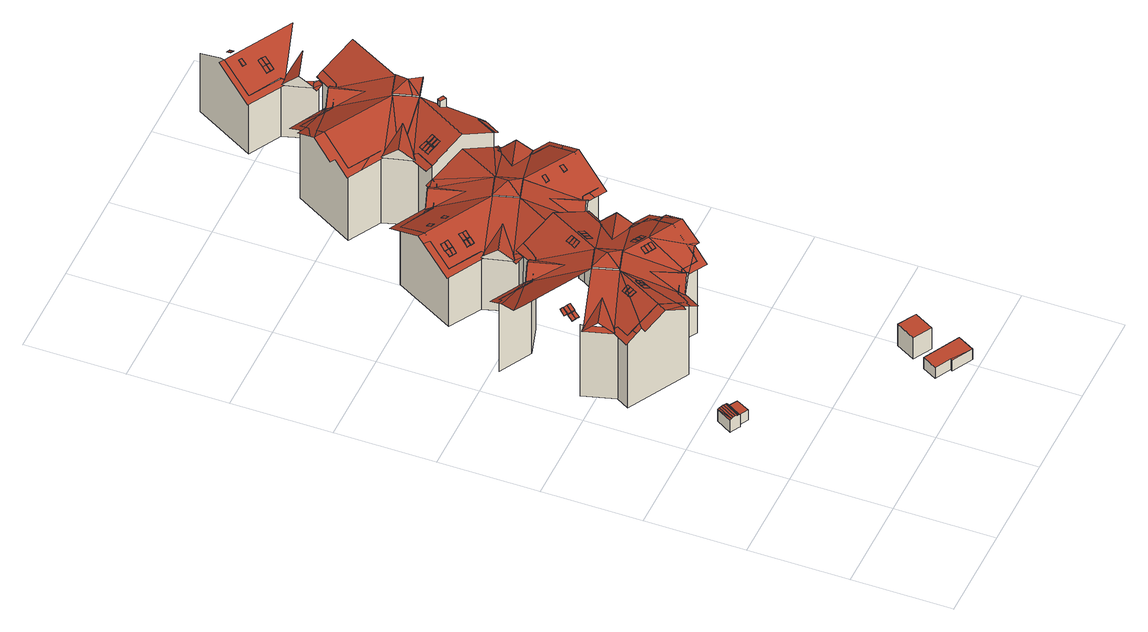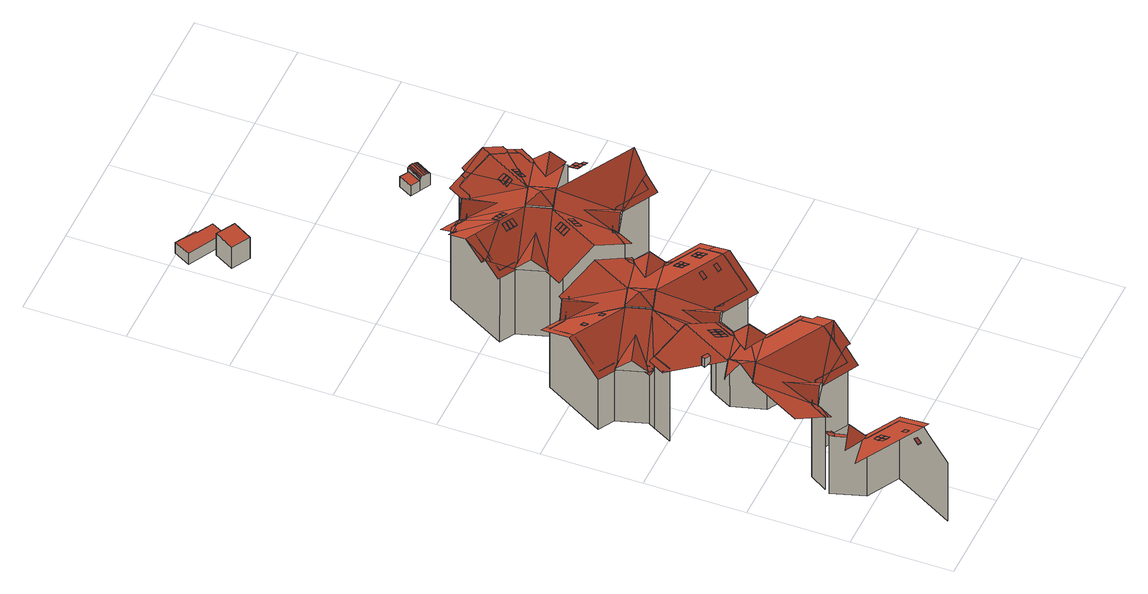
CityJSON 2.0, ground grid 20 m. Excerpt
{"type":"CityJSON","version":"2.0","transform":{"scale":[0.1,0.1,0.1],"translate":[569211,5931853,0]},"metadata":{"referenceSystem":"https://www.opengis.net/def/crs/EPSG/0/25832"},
"CityObjects":{
"building1":{"type":"Building","attributes":{"Grundfläche 2D":"8.028043","Grundhöhe NN":"3.964"},"geometry":[{"type":"Solid","lod":"3","boundaries":[[[[0,1,2]],[[3,1,0]],[[4,3,0,5]],[[6,4,5,7]],[[8,6,7,9]],[[10,8,9,11]],[[12,10,11,13]],[[10,12,14]],[[2,1,15,16]],[[17,18,19,13,11,9,7,5,0,2,16,20]],[[14,12,13,19,21]],[[22,15,1,3,4,6,8,10,14,21,23]],[[20,16,15,22,23,21,19,18,17]]]],"semantics":{"surfaces":[{"type":"RoofSurface"},{"type":"WallSurface"},{"type":"GroundSurface"}],"values":[[0,0,0,0,0,0,0,0,1,1,1,1,2]]}}]},
"building2":{"type":"Building","attributes":{"Grundfläche 2D":"6.463144","Grundhöhe NN":"3.964"},"geometry":[{"type":"Solid","lod":"3","boundaries":[[[[24,25,26,27]],[[28,29,27,26]],[[29,30,24,27]],[[30,31,25,24]],[[31,28,26,25]],[[31,30,29,28]]]],"semantics":{"surfaces":[{"type":"RoofSurface"},{"type":"WallSurface"},{"type":"GroundSurface"}],"values":[[0,1,1,1,1,2]]}}]},
"building3":{"type":"Building","attributes":{"Grundfläche 2D":"3887.986496","Grundhöhe NN":"0.758"},"children":["building3-1","building3-2","building3-3","building3-4","building3-5","building3-6","building3-7","building3-8","building3-9","building3-10","building3-11","building3-12","building3-13","building3-14","building3-15","building3-16","building3-17","building3-18","building3-19","building3-20","building3-21","building3-22","building3-23","building3-24","building3-25","building3-26","building3-27","building3-28","building3-29","building3-30","building3-31","building3-32","building3-33","building3-34","building3-35","building3-36","building3-37","building3-38","building3-39","building3-40","building3-41","building3-42","building3-43","building3-44","building3-45","building3-46","building3-47","building3-48"],"geometry":[{"type":"MultiSurface","lod":"3","boundaries":[[[32,33,34,35,36,37,38,39,40,41]],[[41,40,39,42,43]],[[36,44,45,46,38,37]],[[47,48,36,37,49]],[[33,50,51,52,34]],[[47,49,53,54,55,48]],[[39,38,46,56,57,42]],[[58,59,60,61,54,53]],[[33,62,63,64,65,66,67,68,38,37,36,35,34]],[[45,58,53,49,37,38,68,69,46]],[[70,71,51]],[[72,73,74,50,33,32,41,43,75]],[[68,67,66,65,64,63,62,33,34,52,51,50]],[[51,50,74,70]],[[76,77,78,79,80,81,82]],[[83,77,78,84,79,80]],[[79,78,77,83,80]],[[70,74,85,86,87,88,89,68,50,51]],[[90,91,92,77,76,82,81,93,69]],[[84,78,76,94,95,96]],[[73,72,97,98,99,100,101,102,70,74]],[[103,100,99,68,89,88,87,86,85,74,70,102,101]],[[98,97,72,75,104]],[[76,78,77]],[[103,100,105,106,107,100]],[[91,90,94,76,77]],[[108,92,91]],[[108,91,109]],[[110,111,69,68]],[[112,113,114,106,105,100,103]],[[110,115,111]],[[116,90,91]],[[117,118,119,108,109,120]],[[100,107,106,114,121,122,123,68,99]],[[101,124,125,113,112,103]],[[126,115,110]],[[68,123,126,110]],[[99,106,121,122,127,124,101,100]],[[94,90,116,128,129,130,131,95]],[[132,122,121,106,99,98,104,133]],[[134,135,136,137,138,77,92,108,119,118]],[[138,137,139,129,128,116,91,77]],[[91,90,69,140,141,142,129,139,143,144,117,120,109]],[[140,69,111,145]],[[111,115,145]],[[114,113,125,146,127,147,121]],[[143,148,149,135,134,118,117,144]],[[150,145,115,126]],[[121,127,122]],[[140,145,150,126,123,141]],[[141,123,142]],[[151,127,121,147,127,146,125]],[[127,122,132,152,151,124]],[[136,135,149,148,143,139,153]],[[154,124,151,152]],[[151,152,155,123,122,127]],[[156,157,154,152,132,133,158]],[[159,130,129,139,137,160,161]],[[139,129,142,162,161,160,137,136,153]],[[154,157,163,164,165,124]],[[159,161,166,167,131,130]],[[152,151,125,124,154,163,164,168,155]],[[154,124,165,164,163]],[[169,170,171,172,173]],[[169,174,175,176,177,178,179,180,171,170]],[[181,182,166,183,184]],[[182,181,183,166]],[[185,186,187,176,188,181,184]],[[187,170,176]],[[189,190,187,186]],[[191,183,184,183,192]],[[171,180,179,193,194,195,172]],[[196,166,183,181,192,197]],[[166,196,198,167]],[[181,188,176,175,199,200,197,192]],[[186,174,189]],[[170,187,174,201,202,179,178,177,176]],[[196,197,200,199,175,174,169,173,198]],[[164,163,168,203]],[[185,184,183,191,204,205]],[[155,168,164,203,206,207]],[[208,201,174,186,185,205]],[[168,207,206,203]],[[209,197,192,183,166,210]],[[142,123,211,212,213,214,215,216,217,218]],[[209,202,201,208,205,204,191,192,197]],[[219,220,221,207,168,163,157,156,222]],[[212,223,224,214,213]],[[166,161,162,225,226,210]],[[155,207,206,227,221]],[[228,229,230,231,230,211,123,155,221,227,220,232]],[[233,234,216,215,214,224,235,236]],[[207,221,237,206]],[[179,178,238,239,240,241,242,194,193]],[[243,244,245,246,225,162,142,218]],[[247,218,248,249,250,251,252,253]],[[218,217,243]],[[230,229,223,212,211]],[[216,234,233,236,244,243,217]],[[237,227,206]],[[245,254,228,250,249,248,218,217]],[[202,255,242,256,239,238,178,179]],[[232,231,251,250,228]],[[220,227,221]],[[251,231,232,219,222,252]],[[244,236,235,224,223,229,228,254,245]],[[247,225,246,245,217,218]],[[237,221,227]],[[232,220,227,257,228]],[[194,242,241,258,195]],[[257,227,220,219,232,228]],[[247,253,259,226,225]],[[260,261,262,263,264,209,210,226]],[[265,226,259,266]],[[265,264,261,260,226]],[[255,256,242]],[[262,267,264,263]],[[268,256,255]],[[269,270,202,209]],[[268,255,271]],[[269,272,270]],[[273,264,267,262,274,275]],[[276,277,268,271,278,279]],[[273,275,280,281,209,264]],[[282,283,261,264]],[[284,272,269]],[[209,281,284,269]],[[274,262,261,283,285]],[[241,240,286,287,288,289,290,258]],[[277,276,291,292,293,294,295,239,256,268]],[[295,294,296,288,287,286,240,239]],[[278,271,255,202,297,298,299,288,296,300,301,279]],[[302,282,264,265,266,303]],[[297,202,270,304]],[[270,272,304]],[[285,305,280,275,274]],[[306,307,304,272,284]],[[291,276,279,301,300,308,309,292]],[[306,284,281,310]],[[310,298,297,304,307,306]],[[281,280,311]],[[310,281,311]],[[311,299,298,310]],[[312,293,292,309,308,300,296]],[[299,313,312,296,288]],[[312,313,314,294,293]],[[289,288,296,294,312,313]],[[312,294,314,313]],[[289,313,315,290]],[[316,317,302,303,318]],[[319,320,321,311,280,317,280,305,285,283]],[[322,323,324,325,326,327,328,329,330]],[[330,329,331,332]],[[333,334,335,315,313,336]],[[323,337,338,339,340,328,327,326,325,324]],[[336,341,342,343,344,334,333]],[[323,345,342,346,347,348,349,337]],[[320,319,283,282,302,317,316,350,321]],[[313,299,351]],[[346,352,343,353,352,347]],[[322,354,355,344,343,342,345,323]],[[356,328,327]],[[329,328,356,357,358,359,331]],[[334,344,355,354,322,330,332,335]],[[360,344,343,352,346,342,341,336,361]],[[362,363,339,338,337,349]],[[364,365,357,356,327]],[[349,348,347,352,353,366,362]],[[299,311,367,368,369,370,371,372]],[[343,344,360,366,353]],[[373,361,336,313,351,374]],[[351,299,374]],[[363,340,339]],[[372,375,376,377,374,299]],[[378,379,321,350,316,318,380]],[[381,382,357,365,364,327,356,383]],[[384,385,367,311,321,320,386,387]],[[372,371,370,388,389,377,376,375]],[[390,388,370,369,368,391,392]],[[365,393,381,382,358,357]],[[382,381,393,365,357]],[[394,395,367,396,397,398]],[[396,367,387,386,320,321,379,378,399]],[[368,367,385,384,392,391]],[[387,367,395,400]],[[374,394,398,401]],[[400,395,394,402]],[[396,399,378,380,397]],[[356,327,328,340,403,404,381,383]],[[402,394,374]],[[376,375,376,377]],[[389,388,390,392,384,387,400,377]],[[402,405,374,377,400]],[[374,405,402]],[[406,407,340,363,362,366]],[[358,382,383,408,409,359]],[[410,373,374,401,411,412]],[[381,383,382]],[[366,360,406]],[[413,414,360,361,373,415,416,417,418,419,420]],[[420,417,416,415,373,410,412]],[[420,419,418,419,421]],[[422,408,383,381]],[[423,404,403]],[[407,406,424,425]],[[340,407,426]],[[407,425,427,428,429,426]],[[427,425,430,428]],[[424,430,425]],[[431,423,403,432,433]],[[360,434,406]],[[435,430,424]],[[406,434,435,424]],[[408,422,436,437,438,439,440,409]],[[431,441,442,443,444,445,381,404,423]],[[433,432,403,340,426,429,446,447,438,448,449,450]],[[446,429,428,451]],[[428,430,451]],[[448,438,437,436,422,381,445,444]],[[441,431,433,450,449,452,453,442]],[[448,454,443,442,453,452,449]],[[455,439,438,448,444,456,457]],[[448,438,447,458,457,456,444,443,454]],[[455,457,459,460,440,439]],[[461,462,463,464]],[[462,461,465,466,467,468,469,470]],[[471,472,459,473]],[[474,475,476,477,467,478,471,473]],[[479,459,472,471,480]],[[462,470,481,482,483,463]],[[471,478,467,466,484,485,486,487,480]],[[479,487,486,485,484,466,465,461,464,488]],[[469,468,467,477,465,489,490,470]],[[476,475,491,492,489,465,493,494,495,477]]],"semantics":{"surfaces":[{"type":"RoofSurface"},{"type":"WallSurface"}],"values":[0,1,0,1,0,0,1,0,0,0,0,1,0,0,0,0,0,0,0,1,0,0,1,0,1,0,1,1,1,0,0,0,0,0,1,0,1,0,1,1,1,0,0,1,0,0,0,0,0,1,0,1,0,1,0,0,1,0,0,0,1,0,0,1,0,0,0,1,0,0,1,1,0,1,0,0,0,1,0,0,0,0,0,0,0,0,1,0,1,0,0,0,0,0,0,1,0,1,1,0,0,0,0,0,1,1,0,0,0,1,0,1,0,1,0,0,1,1,1,1,0,0,0,0,0,0,1,1,1,1,0,0,1,1,0,0,0,0,1,1,0,0,0,1,0,0,0,0,1,1,0,0,1,1,0,0,1,0,0,1,0,0,1,1,0,0,0,0,0,0,1,0,0,0,1,0,0,0,0,0,0,1,0,1,0,1,0,1,0,0,1,1,0,0,0,1,1,0,0,0,0,1,0,1,1,0,1,0,0,0,0,0,1,1,1,0,1,0,0,0,1,0,0,1,1,0,0,1,0,1,0,1,0,0]}}]},
"building3-1":{"type":"BuildingInstallation","parents":["building3"],"geometry":[{"type":"MultiSurface","lod":"3","boundaries":[[[496,497,498,499]],[[499,498,500,501]],[[496,499,501,502]],[[497,496,502,503]],[[498,497,503,500]]],"semantics":{"surfaces":[{"type":"RoofSurface"},{"type":"WallSurface"}],"values":[0,1,1,1,1]}}]},
"building3-2":{"type":"BuildingInstallation","parents":["building3"],"geometry":[{"type":"MultiSurface","lod":"3","boundaries":[[[504,505,506,507]],[[507,506,508,509]],[[506,505,510,508]],[[504,507,509,511]],[[505,504,511,510]]],"semantics":{"surfaces":[{"type":"RoofSurface"},{"type":"WallSurface"}],"values":[0,1,1,1,1]}}]},
"building3-3":{"type":"BuildingInstallation","parents":["building3"],"geometry":[{"type":"MultiSurface","lod":"3","boundaries":[[[512,513,514,515]],[[512,515,516,517]],[[515,514,518,516]],[[513,512,517,519]],[[514,513,519,518]]],"semantics":{"surfaces":[{"type":"RoofSurface"},{"type":"WallSurface"}],"values":[0,1,1,1,1]}}]},
"building3-4":{"type":"BuildingInstallation","parents":["building3"],"geometry":[{"type":"MultiSurface","lod":"3","boundaries":[[[520,521,522,523]],[[523,522,524,525]],[[520,523,525,526]],[[521,520,526,527]],[[522,521,527,524]]],"semantics":{"surfaces":[{"type":"RoofSurface"},{"type":"WallSurface"}],"values":[0,1,1,1,1]}}]},
"building3-5":{"type":"BuildingInstallation","parents":["building3"],"geometry":[{"type":"MultiSurface","lod":"3","boundaries":[[[528,529,530,531]],[[531,530,532,514]],[[528,531,514,533]],[[529,528,533,534]],[[530,529,534,532]]],"semantics":{"surfaces":[{"type":"RoofSurface"},{"type":"WallSurface"}],"values":[0,1,1,1,1]}}]},
"building3-6":{"type":"BuildingInstallation","parents":["building3"],"geometry":[{"type":"MultiSurface","lod":"3","boundaries":[[[535,536,537,538,539]],[[536,535,540]],[[541,540,535,539,542,63]],[[543,537,536,540,541,62]],[[539,538,544,542]],[[538,537,543,544]]],"semantics":{"surfaces":[{"type":"RoofSurface"},{"type":"WallSurface"}],"values":[0,0,1,1,1,1]}}]},
"building3-7":{"type":"BuildingInstallation","parents":["building3"],"geometry":[{"type":"MultiSurface","lod":"3","boundaries":[[[545,546,547,548]],[[549,545,548,550]],[[550,548,547,551,64,552]],[[552,553,549,550]],[[554,546,545,549,553,65]],[[554,551,547,546]]],"semantics":{"surfaces":[{"type":"RoofSurface"},{"type":"WallSurface"}],"values":[0,0,1,1,1,1]}}]},
"building3-8":{"type":"BuildingInstallation","parents":["building3"],"geometry":[{"type":"MultiSurface","lod":"3","boundaries":[[[555,556,557,558]],[[559,555,558,560]],[[559,560,561,562]],[[561,560,558,557,563,66]],[[564,556,555,559,562,67]],[[557,556,564,563]]],"semantics":{"surfaces":[{"type":"RoofSurface"},{"type":"WallSurface"}],"values":[0,0,1,1,1,1]}}]},
"building3-9":{"type":"BuildingInstallation","parents":["building3"],"geometry":[{"type":"MultiSurface","lod":"3","boundaries":[[[565,566,567,568,569]],[[566,565,570]],[[568,567,571,572]],[[569,568,572,573]],[[574,570,565,569,573,85]],[[571,567,566,570,574,86]]],"semantics":{"surfaces":[{"type":"RoofSurface"},{"type":"WallSurface"}],"values":[0,0,1,1,1,1]}}]},
"building3-10":{"type":"BuildingInstallation","parents":["building3"],"geometry":[{"type":"MultiSurface","lod":"3","boundaries":[[[566,575,576,577]],[[578,575,566,570]],[[579,580,577,576]],[[580,86,574,570,566,577]],[[574,581,578,570]],[[579,576,575,578,581,87]]],"semantics":{"surfaces":[{"type":"RoofSurface"},{"type":"WallSurface"}],"values":[0,0,1,1,1,1]}}]},
"building3-11":{"type":"BuildingInstallation","parents":["building3"],"geometry":[{"type":"MultiSurface","lod":"3","boundaries":[[[582,583,584,585]],[[586,583,582,587]],[[585,584,588,589]],[[590,587,582,585,589,88]],[[586,587,590,591]],[[588,584,583,586,591,89]]],"semantics":{"surfaces":[{"type":"RoofSurface"},{"type":"WallSurface"}],"values":[0,0,1,1,1,1]}}]},
"building3-12":{"type":"BuildingInstallation","parents":["building3"],"geometry":[{"type":"MultiSurface","lod":"3","boundaries":[[[592,593,594,595]],[[595,594,596,597]],[[592,595,597,598]],[[593,592,598,599]],[[594,593,599,596]]],"semantics":{"surfaces":[{"type":"RoofSurface"},{"type":"WallSurface"}],"values":[0,1,1,1,1]}}]},
"building3-13":{"type":"BuildingInstallation","parents":["building3"],"geometry":[{"type":"MultiSurface","lod":"3","boundaries":[[[600,601,602,603]],[[603,602,604,605]],[[600,603,605,606]],[[601,600,606,607]],[[602,601,607,604]]],"semantics":{"surfaces":[{"type":"RoofSurface"},{"type":"WallSurface"}],"values":[0,1,1,1,1]}}]},
"building3-14":{"type":"BuildingInstallation","parents":["building3"],"geometry":[{"type":"MultiSurface","lod":"3","boundaries":[[[608,609,610,611]],[[612,613,611,610]],[[613,614,608,611]],[[609,608,614,615]],[[610,609,615,612]]],"semantics":{"surfaces":[{"type":"RoofSurface"},{"type":"WallSurface"}],"values":[0,1,1,1,1]}}]},
"building3-15":{"type":"BuildingInstallation","parents":["building3"],"geometry":[{"type":"MultiSurface","lod":"3","boundaries":[[[616,617,601,618]],[[618,619,616]],[[618,601,607,619]],[[617,616,620]],[[601,617,620,607]]],"semantics":{"surfaces":[{"type":"RoofSurface"},{"type":"WallSurface"}],"values":[0,1,1,1,1]}}]},
"building3-16":{"type":"BuildingInstallation","parents":["building3"],"geometry":[{"type":"MultiSurface","lod":"3","boundaries":[[[621,622,623,624]],[[624,623,625,626]],[[621,624,626,627]],[[622,621,627,628]],[[623,622,628,625]]],"semantics":{"surfaces":[{"type":"RoofSurface"},{"type":"WallSurface"}],"values":[0,1,1,1,1]}}]},
"building3-17":{"type":"BuildingInstallation","parents":["building3"],"geometry":[{"type":"MultiSurface","lod":"3","boundaries":[[[629,630,631,632]],[[631,630,633,634]],[[632,631,634,635]],[[629,632,635,636]],[[630,629,636,633]]],"semantics":{"surfaces":[{"type":"RoofSurface"},{"type":"WallSurface"}],"values":[0,1,1,1,1]}}]},
"building3-18":{"type":"BuildingInstallation","parents":["building3"],"geometry":[{"type":"MultiSurface","lod":"3","boundaries":[[[637,638,617,639]],[[617,638,640,620]],[[639,617,620,641]],[[637,639,641,642]],[[638,637,642,640]]],"semantics":{"surfaces":[{"type":"RoofSurface"},{"type":"WallSurface"}],"values":[0,1,1,1,1]}}]},
"building3-19":{"type":"BuildingInstallation","parents":["building3"],"geometry":[{"type":"MultiSurface","lod":"3","boundaries":[[[643,644,645,623]],[[623,645,646,625]],[[643,623,625,647]],[[644,643,647,648]],[[645,644,648,646]]],"semantics":{"surfaces":[{"type":"RoofSurface"},{"type":"WallSurface"}],"values":[0,1,1,1,1]}}]},
"building3-20":{"type":"BuildingInstallation","parents":["building3"],"geometry":[{"type":"MultiSurface","lod":"3","boundaries":[[[649,650,651,652,653,654]],[[655,656,653,652]],[[656,657,654,653]],[[654,657,658,659,650,649]],[[659,655,652,651,650]]],"semantics":{"surfaces":[{"type":"RoofSurface"},{"type":"WallSurface"}],"values":[0,1,1,1,1]}}]},
"building3-21":{"type":"BuildingInstallation","parents":["building3"],"geometry":[{"type":"MultiSurface","lod":"3","boundaries":[[[660,661,662,663]],[[663,662,664,665]],[[660,663,665,666]],[[661,660,666,667]],[[662,661,667,664]]],"semantics":{"surfaces":[{"type":"RoofSurface"},{"type":"WallSurface"}],"values":[0,1,1,1,1]}}]},
"building3-22":{"type":"BuildingInstallation","parents":["building3"],"geometry":[{"type":"MultiSurface","lod":"3","boundaries":[[[668,669,670,671]],[[671,670,672,673]],[[668,671,673,674]],[[669,668,674,675]],[[670,669,675,672]]],"semantics":{"surfaces":[{"type":"RoofSurface"},{"type":"WallSurface"}],"values":[0,1,1,1,1]}}]},
"building3-23":{"type":"BuildingInstallation","parents":["building3"],"geometry":[{"type":"MultiSurface","lod":"3","boundaries":[[[676,677,678,679,680,681]],[[682,683,684,677,676,681]],[[679,678,677,684,685,686]],[[680,679,686,687]],[[687,682,681,680]]],"semantics":{"surfaces":[{"type":"RoofSurface"},{"type":"WallSurface"}],"values":[0,1,1,1,1]}}]},
"building3-24":{"type":"BuildingInstallation","parents":["building3"],"geometry":[{"type":"MultiSurface","lod":"3","boundaries":[[[688,689,690,691]],[[691,690,692,693]],[[688,691,693,694]],[[694,695,689,688]],[[695,692,690,689]]],"semantics":{"surfaces":[{"type":"RoofSurface"},{"type":"WallSurface"}],"values":[0,1,1,1,1]}}]},
"building3-25":{"type":"BuildingInstallation","parents":["building3"],"geometry":[{"type":"MultiSurface","lod":"3","boundaries":[[[696,670,697,698]],[[698,697,699,700]],[[696,698,700,701]],[[670,696,701,672]],[[697,670,672,699]]],"semantics":{"surfaces":[{"type":"RoofSurface"},{"type":"WallSurface"}],"values":[0,1,1,1,1]}}]},
"building3-26":{"type":"BuildingInstallation","parents":["building3"],"geometry":[{"type":"MultiSurface","lod":"3","boundaries":[[[702,703,704,705]],[[704,703,706,707]],[[705,704,707,708]],[[702,705,708,709]],[[703,702,709,706]]],"semantics":{"surfaces":[{"type":"RoofSurface"},{"type":"WallSurface"}],"values":[0,1,1,1,1]}}]},
"building3-27":{"type":"BuildingInstallation","parents":["building3"],"geometry":[{"type":"MultiSurface","lod":"3","boundaries":[[[710,697,711,712]],[[697,710,713,699]],[[711,697,699,714]],[[712,711,714,715]],[[710,712,715,713]]],"semantics":{"surfaces":[{"type":"RoofSurface"},{"type":"WallSurface"}],"values":[0,1,1,1,1]}}]},
"building3-28":{"type":"BuildingInstallation","parents":["building3"],"geometry":[{"type":"MultiSurface","lod":"3","boundaries":[[[716,717,718,719]],[[720,721,719,718]],[[716,719,721,722]],[[717,716,722,723]],[[723,720,718,717]]],"semantics":{"surfaces":[{"type":"RoofSurface"},{"type":"WallSurface"}],"values":[0,1,1,1,1]}}]},
"building3-29":{"type":"BuildingInstallation","parents":["building3"],"geometry":[{"type":"MultiSurface","lod":"3","boundaries":[[[724,725,726,727]],[[727,726,728,729]],[[724,727,729,730]],[[725,724,730,731]],[[726,725,731,728]]],"semantics":{"surfaces":[{"type":"RoofSurface"},{"type":"WallSurface"}],"values":[0,1,1,1,1]}}]},
"building3-30":{"type":"BuildingInstallation","parents":["building3"],"geometry":[{"type":"MultiSurface","lod":"3","boundaries":[[[732,733,734,735]],[[735,734,736,737]],[[734,733,738,736]],[[733,732,739,738]],[[732,735,737,739]]],"semantics":{"surfaces":[{"type":"RoofSurface"},{"type":"WallSurface"}],"values":[0,1,1,1,1]}}]},
"building3-31":{"type":"BuildingInstallation","parents":["building3"],"geometry":[{"type":"MultiSurface","lod":"3","boundaries":[[[740,741,742,743]],[[743,742,744,745]],[[740,743,745,746]],[[741,740,746,747]],[[742,741,747,744]]],"semantics":{"surfaces":[{"type":"RoofSurface"},{"type":"WallSurface"}],"values":[0,1,1,1,1]}}]},
"building3-32":{"type":"BuildingInstallation","parents":["building3"],"geometry":[{"type":"MultiSurface","lod":"3","boundaries":[[[748,749,750,751]],[[752,753,751,750]],[[753,754,748,751]],[[749,748,754,755]],[[750,749,755,752]]],"semantics":{"surfaces":[{"type":"RoofSurface"},{"type":"WallSurface"}],"values":[0,1,1,1,1]}}]},
"building3-33":{"type":"BuildingInstallation","parents":["building3"],"geometry":[{"type":"MultiSurface","lod":"3","boundaries":[[[756,757,758,759]],[[757,756,760,761]],[[759,758,762,763]],[[756,759,763,760]],[[758,757,761,762]]],"semantics":{"surfaces":[{"type":"RoofSurface"},{"type":"WallSurface"}],"values":[0,1,1,1,1]}}]},
"building3-34":{"type":"BuildingInstallation","parents":["building3"],"geometry":[{"type":"MultiSurface","lod":"3","boundaries":[[[764,765,766,767]],[[764,767,768,769]],[[767,766,770,768]],[[765,764,769,771]],[[766,765,771,770]]],"semantics":{"surfaces":[{"type":"RoofSurface"},{"type":"WallSurface"}],"values":[0,1,1,1,1]}}]},
"building3-35":{"type":"BuildingInstallation","parents":["building3"],"geometry":[{"type":"MultiSurface","lod":"3","boundaries":[[[772,773,774,775]],[[776,777,774,773]],[[775,774,777,778]],[[778,779,772,775]],[[773,772,779,776]]],"semantics":{"surfaces":[{"type":"RoofSurface"},{"type":"WallSurface"}],"values":[0,1,1,1,1]}}]},
"building3-36":{"type":"BuildingInstallation","parents":["building3"],"geometry":[{"type":"MultiSurface","lod":"3","boundaries":[[[780,781,782,783,784]],[[785,782,781,786]],[[785,787,784,783,782]],[[780,784,787,788]],[[781,780,788,786]]],"semantics":{"surfaces":[{"type":"RoofSurface"},{"type":"WallSurface"}],"values":[0,1,1,1,1]}}]},
"building3-37":{"type":"BuildingInstallation","parents":["building3"],"geometry":[{"type":"MultiSurface","lod":"3","boundaries":[[[789,790,791,792]],[[792,791,793,794]],[[794,795,789,792]],[[795,796,790,789]],[[791,790,796,793]]],"semantics":{"surfaces":[{"type":"RoofSurface"},{"type":"WallSurface"}],"values":[0,1,1,1,1]}}]},
"building3-38":{"type":"BuildingInstallation","parents":["building3"],"geometry":[{"type":"MultiSurface","lod":"3","boundaries":[[[797,798,799,800]],[[801,802,798,797]],[[799,798,802,803]],[[800,799,803,804]],[[804,801,797,800]]],"semantics":{"surfaces":[{"type":"RoofSurface"},{"type":"WallSurface"}],"values":[0,1,1,1,1]}}]},
"building3-39":{"type":"BuildingInstallation","parents":["building3"],"geometry":[{"type":"MultiSurface","lod":"3","boundaries":[[[805,806,807,790]],[[790,807,808,796]],[[805,790,796,809]],[[806,805,809,810]],[[807,806,810,808]]],"semantics":{"surfaces":[{"type":"RoofSurface"},{"type":"WallSurface"}],"values":[0,1,1,1,1]}}]},
"building3-40":{"type":"BuildingInstallation","parents":["building3"],"geometry":[{"type":"MultiSurface","lod":"3","boundaries":[[[811,812,813,814]],[[811,814,815,816]],[[814,813,817,815]],[[812,811,816,818]],[[813,812,818,817]]],"semantics":{"surfaces":[{"type":"RoofSurface"},{"type":"WallSurface"}],"values":[0,1,1,1,1]}}]},
"building3-41":{"type":"BuildingInstallation","parents":["building3"],"geometry":[{"type":"MultiSurface","lod":"3","boundaries":[[[819,820,821,822]],[[822,821,823,824]],[[819,822,824,825]],[[820,819,825,826]],[[821,820,826,823]]],"semantics":{"surfaces":[{"type":"RoofSurface"},{"type":"WallSurface"}],"values":[0,1,1,1,1]}}]},
"building3-42":{"type":"BuildingInstallation","parents":["building3"],"geometry":[{"type":"MultiSurface","lod":"3","boundaries":[[[827,828,829,830]],[[831,832,827,830]],[[828,827,832,833]],[[413,834,829,828,833]],[[414,831,830,829,834]]],"semantics":{"surfaces":[{"type":"RoofSurface"},{"type":"WallSurface"}],"values":[0,1,1,1,1]}}]},
"building3-43":{"type":"BuildingInstallation","parents":["building3"],"geometry":[{"type":"MultiSurface","lod":"3","boundaries":[[[835,836,837,838]],[[839,840,838,837]],[[835,838,840,841]],[[836,835,841,842]],[[842,839,837,836]]],"semantics":{"surfaces":[{"type":"RoofSurface"},{"type":"WallSurface"}],"values":[0,1,1,1,1]}}]},
"building3-44":{"type":"BuildingInstallation","parents":["building3"],"geometry":[{"type":"MultiSurface","lod":"3","boundaries":[[[843,844,845,846]],[[846,845,847,848]],[[843,846,848,849]],[[844,843,849,850]],[[845,844,850,847]]],"semantics":{"surfaces":[{"type":"RoofSurface"},{"type":"WallSurface"}],"values":[0,1,1,1,1]}}]},
"building3-45":{"type":"BuildingInstallation","parents":["building3"],"geometry":[{"type":"MultiSurface","lod":"3","boundaries":[[[851,852,844,853]],[[853,844,850,854]],[[851,853,854,855]],[[852,851,855,856]],[[844,852,856,850]]],"semantics":{"surfaces":[{"type":"RoofSurface"},{"type":"WallSurface"}],"values":[0,1,1,1,1]}}]},
"building3-46":{"type":"BuildingInstallation","parents":["building3"],"geometry":[{"type":"MultiSurface","lod":"3","boundaries":[[[844,857,858,845]],[[845,858,859,847]],[[844,845,847,850]],[[857,844,850,860]],[[858,857,860,859]]],"semantics":{"surfaces":[{"type":"RoofSurface"},{"type":"WallSurface"}],"values":[0,1,1,1,1]}}]},
"building3-47":{"type":"BuildingInstallation","parents":["building3"],"geometry":[{"type":"MultiSurface","lod":"3","boundaries":[[[852,861,862,863]],[[852,863,864,856]],[[861,852,856,865]],[[863,862,866,864]],[[862,861,865,866]]],"semantics":{"surfaces":[{"type":"RoofSurface"},{"type":"WallSurface"}],"values":[0,1,1,1,1]}}]},
"building3-48":{"type":"BuildingInstallation","parents":["building3"],"geometry":[{"type":"MultiSurface","lod":"3","boundaries":[[[867,868,869,870]],[[868,867,871,872]],[[873,874,870,869]],[[874,871,867,870]],[[869,868,872,873]]],"semantics":{"surfaces":[{"type":"RoofSurface"},{"type":"WallSurface"}],"values":[0,1,1,1,1]}}]},
"building4":{"type":"Building","attributes":{"Grundfläche 2D":"29.833945","Grundhöhe NN":"3.246"},"geometry":[{"type":"Solid","lod":"3","boundaries":[[[[875,876,877,878,879]],[[880,878,877]],[[881,882,879,878]],[[882,883,875,879]],[[883,884,876,875]],[[884,885,877,876]],[[885,886,880,877]],[[886,881,878,880]],[[886,885,884,883,882,881]]]],"semantics":{"surfaces":[{"type":"RoofSurface"},{"type":"WallSurface"},{"type":"GroundSurface"}],"values":[[0,0,1,1,1,1,1,1,2]]}}]},
"building5":{"type":"Building","attributes":{"Grundfläche 2D":"18.996756","Grundhöhe NN":"4.313"},"geometry":[{"type":"Solid","lod":"3","boundaries":[[[[887,888,889,890]],[[891,892,890,889]],[[892,893,887,890]],[[893,894,888,887]],[[894,891,889,888]],[[894,893,892,891]]]],"semantics":{"surfaces":[{"type":"RoofSurface"},{"type":"WallSurface"},{"type":"GroundSurface"}],"values":[[0,1,1,1,1,2]]}}]}
},
"vertices":[
[45,331,71],[60,364,69],[42,332,69],[63,362,71],[67,360,72],[48,329,72],[71,358,73],[52,327,73],[75,355,72],[56,324,72],[78,354,71],[59,323,71],[64,326,69],[62,321,69],[80,353,69],[60,364,40],[42,332,40],[52,327,40],[59,323,40],[62,321,40],[48,329,40],[80,353,40],[67,360,40],[71,358,40],
[99,342,64],[81,352,64],[66,325,64],[84,315,64],[66,325,40],[84,315,40],[99,342,40],[81,352,40],
[72,534,191],[86,526,200],[77,518,198],[46,535,178],[64,565,178],[66,566,179],[75,569,182],[77,564,184],[68,549,184],[62,539,184],[77,564,8],[62,539,8],[48,620,178],[52,622,179],[59,623,182],[66,566,180],[64,565,179],[75,572,182],[123,505,222],[112,487,222],[72,509,198],[120,612,202],[56,593,202],[64,565,180],[58,629,184],[58,629,8],[61,621,182],[52,622,180],[47,622,179],[48,620,180],[130,563,211],[135,567,212],[136,568,212],[142,573,213],[143,573,214],[149,578,215],[177,602,222],[163,650,222],[158,472,198],[152,464,198],[184,471,184],[173,477,192],[160,485,200],[184,471,8],[111,760,184],[129,764,178],[99,767,184],[53,771,195],[40,773,198],[8,737,222],[38,743,211],[57,803,178],[62,787,184],[168,541,211],[169,548,212],[170,556,213],[170,557,213],[172,565,215],[132,752,182],[132,753,182],[126,763,179],[28,726,222],[127,751,184],[127,751,8],[62,787,8],[191,483,184],[199,498,184],[204,500,182],[205,497,181],[207,488,178],[189,455,178],[205,487,179],[199,498,8],[205,498,182],[205,500,182],[205,498,181],[126,763,180],[136,748,184],[177,602,226],[163,650,226],[207,488,181],[233,496,204],[215,559,202],[194,633,240],[155,759,182],[173,707,202],[154,771,202],[129,764,182],[158,724,195],[254,514,182],[255,514,182],[225,616,222],[258,503,178],[261,504,179],[225,616,226],[256,511,181],[160,760,182],[184,767,182],[189,769,184],[189,769,8],[260,516,184],[260,516,8],[181,779,181],[183,779,180],[183,779,178],[181,779,178],[154,771,178],[182,771,180],[210,664,221],[211,663,222],[212,663,222],[182,761,184],[177,729,195],[210,664,226],[259,506,180],[255,512,182],[182,771,182],[183,778,180],[211,663,226],[259,506,179],[261,515,184],[183,778,179],[276,506,184],[276,587,222],[290,499,8],[290,499,184],[261,515,8],[195,777,184],[198,811,178],[212,803,186],[271,770,222],[297,510,192],[312,513,198],[295,482,178],[212,803,152],[212,803,8],[306,527,202],[199,879,150],[185,887,150],[135,915,150],[135,915,8],[199,879,8],[200,874,148],[201,874,148],[190,871,144],[117,911,144],[157,983,187],[169,976,187],[162,964,180],[203,819,144],[198,811,144],[205,817,145],[204,817,145],[196,845,169],[190,871,149],[188,875,146],[196,845,144],[200,875,148],[188,875,145],[216,824,149],[211,821,147],[176,988,180],[203,1037,150],[203,1037,8],[218,814,152],[216,823,148],[218,814,8],[207,851,148],[209,846,148],[203,874,149],[303,901,187],[321,508,198],[243,848,161],[261,863,169],[344,550,222],[325,561,222],[239,867,161],[318,853,187],[271,770,187],[326,643,183],[319,644,185],[288,649,196],[264,653,204],[282,668,196],[306,689,185],[314,694,182],[313,694,182],[359,622,184],[352,609,192],[343,593,202],[359,622,8],[340,643,180],[332,672,204],[334,735,183],[334,735,149],[358,595,198],[339,647,178],[340,643,179],[335,643,180],[330,638,184],[345,630,184],[314,695,182],[314,694,183],[324,698,182],[323,701,180],[366,590,198],[197,1055,144],[270,1016,144],[274,1003,149],[269,1001,151],[252,1011,151],[314,695,181],[323,701,179],[324,698,178],[342,730,178],[311,699,184],[320,671,182],[321,666,182],[327,644,182],[329,639,184],[329,639,8],[311,699,8],[332,672,178],[274,1002,149],[266,1015,145],[375,626,178],[269,1001,8],[334,735,8],[342,730,144],[348,740,144],[345,739,145],[345,749,147],[345,750,148],[341,749,149],[341,749,8],[345,749,148],[266,1015,146],[318,853,190],[303,901,190],[275,1000,150],[335,883,204],[345,752,148],[374,748,169],[355,811,169],[295,1023,169],[270,1016,149],[298,975,161],[314,957,169],[394,767,148],[364,866,187],[395,764,148],[398,755,144],[364,866,190],[401,756,145],[296,1009,149],[301,1011,149],[324,1017,149],[330,1019,151],[330,1019,8],[320,1030,149],[323,1031,146],[323,1031,145],[320,1030,144],[295,1023,144],[323,1019,148],[350,915,186],[350,914,187],[352,914,187],[323,1013,150],[318,980,161],[401,766,150],[401,766,8],[350,915,190],[401,757,146],[364,867,190],[350,914,190],[323,1019,149],[323,1030,146],[364,867,187],[365,867,187],[323,1030,145],[337,1031,151],[326,1038,144],[337,1031,8],[432,749,150],[409,762,150],[432,749,8],[435,734,144],[475,805,187],[466,810,187],[340,1125,182],[329,1122,178],[257,1162,178],[274,1192,197],[265,1198,197],[288,1239,222],[308,1228,222],[274,1167,185],[338,1131,185],[274,1167,8],[338,1131,8],[352,1058,186],[357,1066,186],[357,1066,8],[337,1031,185],[328,1126,180],[338,1125,182],[341,1125,183],[443,1152,222],[326,1038,178],[343,1070,178],[354,1073,182],[355,1074,183],[336,1095,178],[344,1067,179],[344,1067,180],[343,1070,182],[336,1095,203],[456,793,177],[397,998,186],[345,1068,180],[356,1075,183],[347,1101,183],[348,1096,183],[318,1246,211],[334,1273,195],[343,1289,185],[343,1289,8],[458,1105,222],[397,998,222],[401,1114,203],[379,1118,196],[311,1280,199],[320,1275,199],[384,1099,195],[468,895,148],[462,895,150],[429,901,161],[407,905,169],[424,920,161],[448,942,150],[460,963,184],[460,963,149],[453,946,149],[462,952,146],[463,953,146],[501,872,150],[476,828,176],[501,872,8],[410,1267,178],[379,1269,185],[392,1262,185],[481,895,145],[479,895,145],[515,877,144],[479,898,144],[472,924,169],[465,947,150],[479,898,149],[479,895,146],[481,895,146],[337,1306,178],[453,950,150],[454,944,148],[470,890,150],[470,890,8],[453,950,8],[479,885,150],[465,947,144],[460,963,8],[467,952,144],[415,1251,184],[405,1265,180],[470,958,144],[457,1105,222],[454,1118,222],[408,1253,185],[408,1253,8],[475,992,185],[480,1001,8],[480,1001,185],[470,1060,205],[467,1069,208],[467,959,180],[470,958,178],[488,991,178],[485,990,180],[485,991,180],[485,1002,183],[485,1003,183],[414,1255,183],[405,1265,181],[457,1105,226],[454,1118,226],[444,1152,222],[444,1152,226],[444,1153,226],[444,1153,222],[474,1135,241],[435,1273,203],[438,1225,196],[453,1208,203],[505,1118,222],[505,1118,226],[436,1261,183],[441,1263,183],[463,1269,182],[469,1271,185],[469,1271,8],[460,1280,183],[463,1281,181],[463,1281,179],[460,1280,178],[435,1273,178],[491,1166,222],[492,1166,222],[463,1271,182],[463,1264,184],[457,1231,195],[491,1166,226],[463,1271,183],[463,1280,181],[463,1280,180],[474,1279,185],[479,1313,178],[491,1306,186],[551,1273,222],[491,1306,151],[491,1306,8],[478,1382,151],[414,1418,150],[414,1418,8],[478,1382,8],[480,1376,148],[480,1375,148],[470,1372,144],[398,1413,144],[438,1485,187],[448,1479,187],[483,1321,144],[479,1313,144],[484,1319,145],[483,1321,147],[476,1347,169],[470,1372,149],[468,1377,146],[476,1347,144],[498,1317,151],[492,1324,147],[455,1490,181],[483,1540,150],[483,1540,8],[487,1353,148],[488,1350,148],[488,1348,148],[495,1325,148],[498,1317,8],[484,1376,149],[583,1403,187],[541,1366,169],[519,1370,161],[480,1377,148],[470,1377,146],[468,1377,145],
[61,639,191],[67,650,197],[60,654,197],[54,643,191],[60,654,196],[54,643,190],[61,639,190],[67,650,196],
[60,655,198],[66,666,205],[60,669,205],[54,658,198],[60,669,204],[54,658,197],[66,666,204],[60,655,197],
[68,635,191],[74,646,197],[68,650,197],[62,639,191],[62,639,190],[68,635,190],[68,650,196],[74,646,196],
[68,651,198],[74,662,205],[67,665,205],[61,654,198],[67,665,204],[61,654,197],[68,651,197],[74,662,204],
[75,647,198],[81,658,205],[75,661,205],[68,650,198],[75,661,204],[75,647,197],[81,658,204],
[135,567,213],[130,563,212],[130,562,212],[141,555,218],[144,562,218],[133,568,211],[133,568,210],[144,562,217],[130,562,211],[141,555,217],
[142,573,214],[137,575,211],[134,569,211],[136,568,213],[148,569,218],[145,563,218],[134,569,210],[145,563,217],[148,569,217],[137,575,210],
[149,578,216],[141,582,211],[138,576,211],[143,573,215],[152,576,218],[149,570,218],[149,570,217],[152,576,217],[138,576,210],[141,582,210],
[168,541,212],[169,548,213],[159,553,219],[156,546,218],[167,540,212],[171,547,212],[159,553,218],[156,546,217],[167,540,211],[171,547,211],
[170,556,214],[163,560,219],[160,554,219],[175,554,211],[163,560,218],[160,554,218],[175,554,210],
[170,557,214],[172,565,216],[167,567,219],[163,561,219],[179,561,211],[175,555,211],[167,567,218],[163,561,218],[175,555,210],[179,561,210],
[251,577,212],[257,588,218],[251,592,218],[245,581,212],[251,592,217],[245,581,211],[251,577,211],[257,588,217],
[225,704,219],[215,710,212],[211,703,212],[222,698,219],[211,703,211],[222,698,218],[225,704,218],[215,710,211],
[258,573,212],[264,584,218],[258,588,218],[252,577,212],[258,588,217],[252,577,211],[258,573,211],[264,584,217],
[229,711,218],[219,717,212],[225,705,219],[225,705,218],[219,717,211],
[155,922,160],[161,918,160],[167,928,166],[160,932,166],[167,928,165],[160,932,165],[155,922,159],[161,918,159],
[266,569,212],[272,580,218],[265,584,218],[259,573,212],[272,580,217],[265,584,217],[259,573,211],[266,569,211],
[233,718,218],[222,724,212],[229,712,218],[222,724,211],[229,712,217],[233,718,217],
[162,918,160],[168,914,160],[174,924,166],[174,924,165],[162,918,159],[168,914,159],
[171,936,170],[173,940,173],[169,942,173],[166,944,173],[160,933,166],[167,929,166],[166,944,172],[160,933,165],[167,929,165],[171,936,169],[173,940,172],
[272,614,212],[265,617,212],[259,605,219],[265,602,219],[259,605,218],[265,602,218],[272,614,211],[265,617,211],
[235,689,219],[246,683,212],[250,690,212],[238,696,219],[250,690,211],[238,696,218],[235,689,218],[246,683,211],
[171,934,170],[168,929,166],[174,925,166],[175,925,166],[181,936,173],[174,939,173],[174,939,172],[173,939,171],[168,929,165],[174,925,165],[175,925,165],[181,936,172],
[279,610,212],[273,613,212],[266,601,219],[273,598,219],[266,601,218],[273,598,218],[279,610,211],[273,613,211],
[239,696,219],[254,697,212],[242,703,219],[254,697,211],[242,703,218],[239,696,218],
[286,606,212],[280,609,212],[273,597,219],[280,594,219],[280,609,211],[273,597,218],[280,594,218],[286,606,211],
[243,704,219],[258,704,212],[246,711,219],[243,704,218],[258,704,211],[246,711,218],
[190,902,160],[197,899,160],[202,909,166],[196,912,166],[202,909,165],[196,912,165],[190,902,159],[197,899,159],
[198,898,160],[204,895,160],[210,905,166],[203,908,166],[210,905,165],[203,908,165],[198,898,159],[204,895,159],
[203,909,166],[209,920,173],[203,924,173],[197,913,166],[203,924,172],[197,913,165],[209,920,172],[203,909,165],
[204,909,166],[210,906,166],[216,916,173],[210,919,173],[216,916,172],[210,919,172],[204,909,165],[210,906,165],
[205,981,177],[198,984,177],[192,973,184],[199,970,184],[192,973,183],[199,970,183],[205,981,176],[198,984,176],
[234,965,177],[227,968,177],[221,957,184],[228,954,184],[234,965,176],[227,968,176],[221,957,183],[228,954,183],
[390,827,176],[396,837,183],[390,840,183],[384,830,176],[384,830,175],[390,827,175],[390,840,182],[396,837,182],
[427,807,177],[432,817,183],[426,821,183],[420,810,177],[432,817,182],[426,821,182],[420,810,176],[427,807,176],
[371,1048,198],[360,1054,191],[357,1047,191],[363,1044,195],[368,1041,198],[357,1047,190],[360,1054,190],[368,1041,197],[371,1048,197],
[375,1055,198],[364,1061,191],[361,1054,191],[372,1048,198],[361,1054,190],[372,1048,197],[375,1055,197],[364,1061,190],
[384,1040,206],[373,1046,199],[370,1040,199],[381,1034,206],[384,1040,205],[373,1046,198],[370,1040,198],[381,1034,205],
[376,1055,198],[379,1061,198],[368,1068,191],[368,1068,190],[376,1055,197],[379,1061,197],
[388,1047,206],[377,1053,199],[374,1047,199],[385,1041,206],[385,1041,205],[388,1047,205],[374,1047,198],[377,1053,198],
[389,1048,206],[392,1054,206],[381,1060,199],[377,1054,199],[381,1060,198],[377,1054,198],[389,1048,205],[392,1054,205],
[457,1065,226],[469,1058,226],[473,1066,226],[462,1072,226],[462,1072,212],[457,1065,212],[469,1058,205],[473,1066,206],
[456,1447,176],[463,1443,176],[468,1454,182],[462,1457,182],[468,1454,181],[462,1457,181],[456,1447,175],[463,1443,175],
[478,1403,161],[484,1413,167],[477,1417,167],[471,1406,161],[477,1417,166],[471,1406,160],[478,1403,160],[484,1413,166],
[485,1399,161],[491,1409,167],[478,1402,161],[478,1402,160],[485,1399,160],[491,1409,166],
[490,1425,174],[483,1428,174],[483,1428,173],[490,1425,173],
[497,1420,174],[491,1424,174],[485,1413,167],[485,1413,166],[497,1420,173],[491,1424,173],
[485,1484,177],[479,1487,177],[474,1477,183],[479,1474,183],[485,1484,176],[479,1487,176],[474,1477,182],[479,1474,182],
[335,80,59],[319,51,58],[351,34,58],[390,8,58],[408,41,59],[349,30,58],[390,8,32],[408,41,32],[335,80,32],[319,51,32],[351,34,32],[349,30,32],
[377,81,95],[399,121,95],[363,141,95],[340,102,95],[363,141,43],[340,102,43],[377,81,43],[399,121,43]
]}
